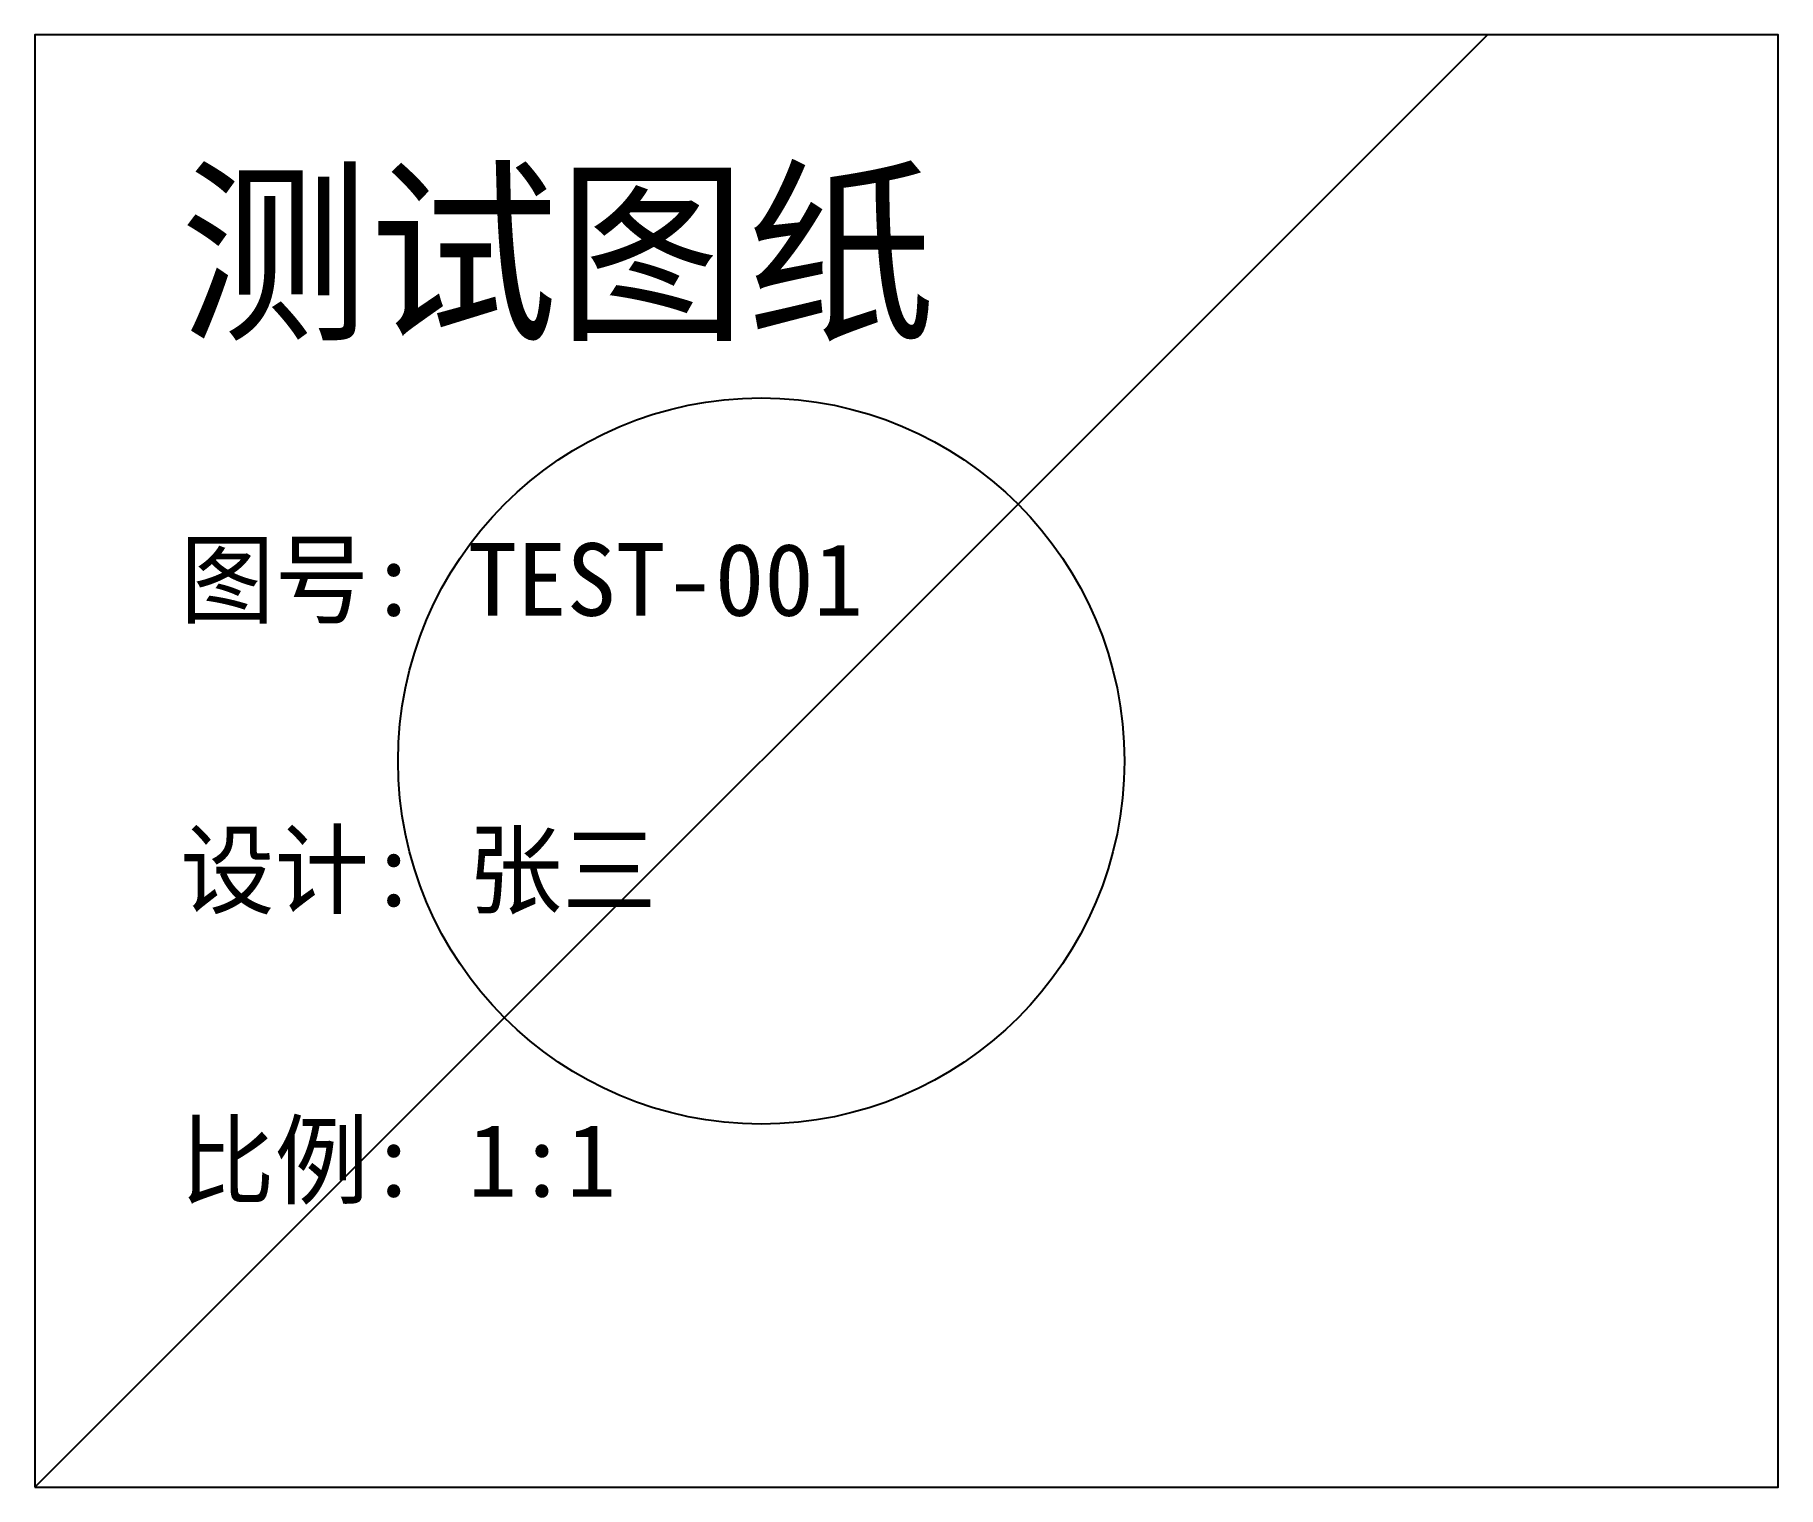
# Model space of a CAD drawing. Header units: metres. Extents: x 0 to 120, y 0 to 100.
import ezdxf

# ---------------------------------------------------------------- set-up
doc = ezdxf.new("R2010")
doc.units = ezdxf.units.M

msp = doc.modelspace()

# ---------------------------------------------------------------- linework, layer by layer
msp.add_line((0, 0), (100, 100))
msp.add_lwpolyline([(0, 0), (120, 0), (120, 100), (0, 100), (0, 0)], close=True)
msp.add_circle((50, 50), 25)

# ---------------------------------------------------------------- texts
for s, height, p in [('测试图纸', 10, (10, 80)), ('图号: TEST-001', 5, (10, 60)), ('设计: 张三', 5, (10, 40)), ('比例: 1:1', 5, (10, 20))]:
    msp.add_text(s, height=height).set_placement(p)

doc.saveas('drawing.dxf')
